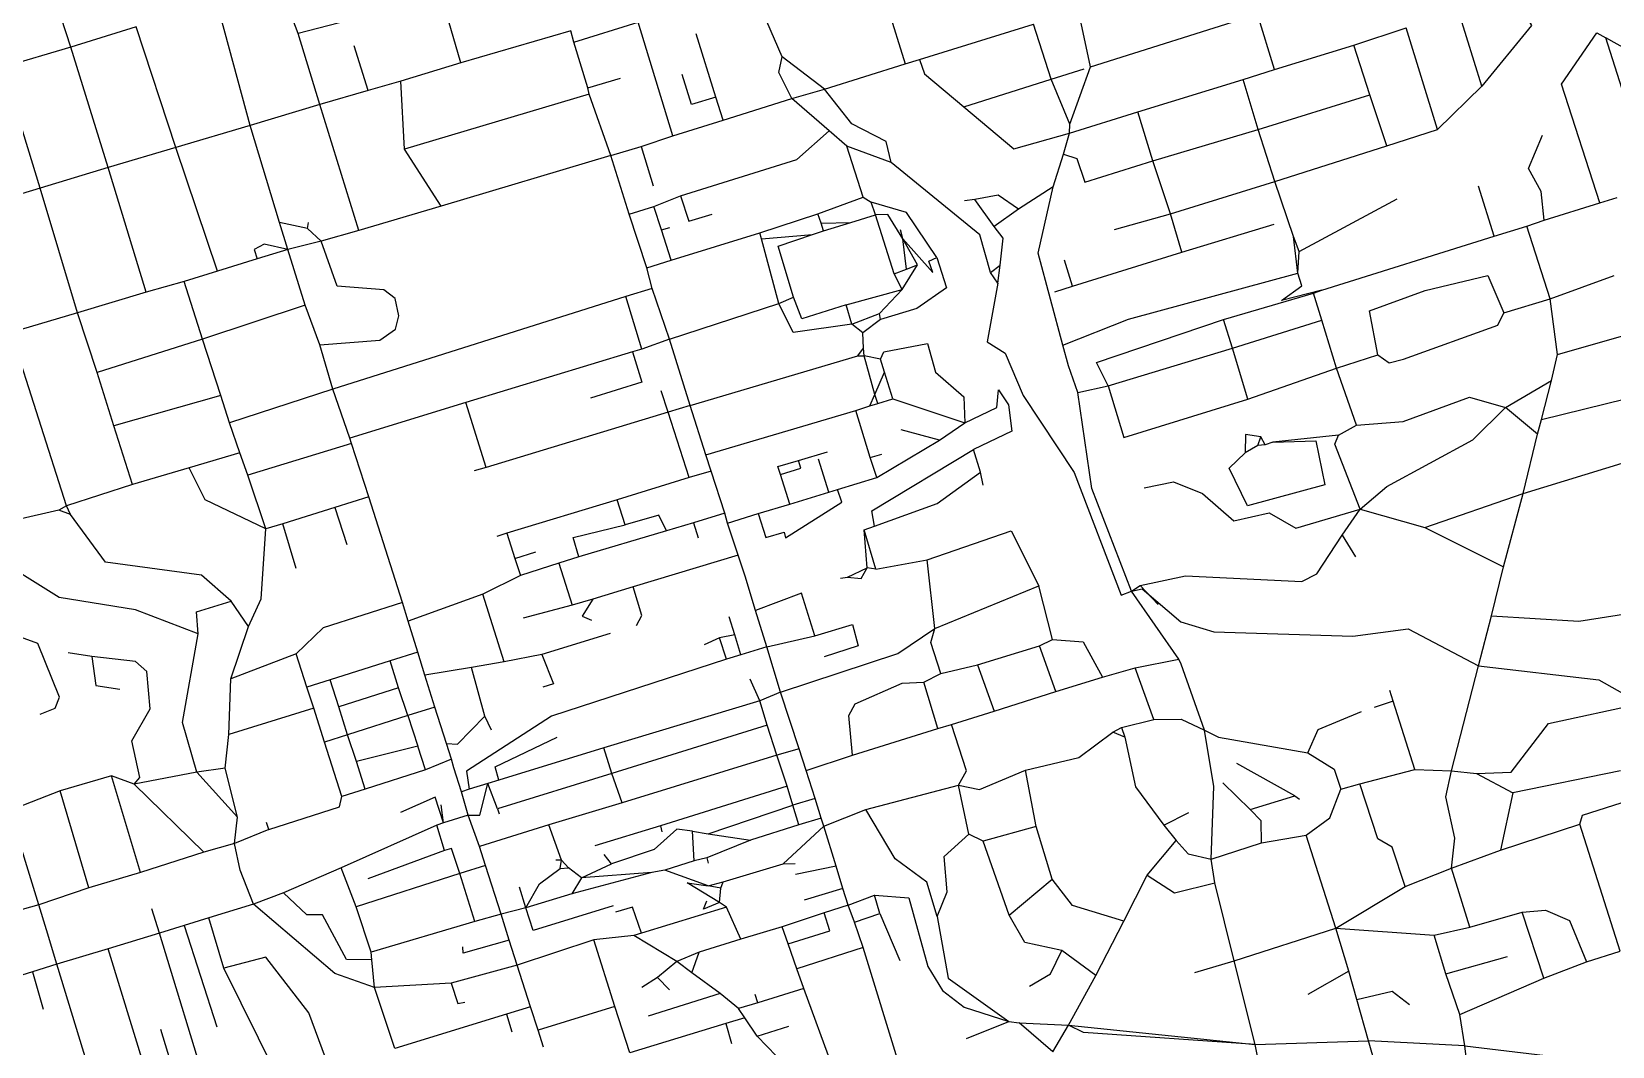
# Model space of a CAD drawing. Header units: metres. Extents: x 609554 to 651406, y 4826501 to 4857446.
# Drawn here: x 628360 to 631272, y 4836843 to 4838713 of the extents above; entities that cross this region are included whole.
import ezdxf

# ---------------------------------------------------------------- set-up
doc = ezdxf.new("R2010")
doc.units = ezdxf.units.M

msp = doc.modelspace()

# ---------------------------------------------------------------- linework, layer by layer
at = {"layer": 'ROADS'}
for points in [[(628432.1, 4838684.5), (628361.3, 4838901.5)], [(628850.7, 4838709.3), (628815.2, 4838803.6)], [(629115.2, 4838778.4), (628850.7, 4838709.3)], [(629150.7, 4838655.5), (629115.2, 4838778.4)], [(629742.6, 4838666.5), (629685.9, 4838797.1)], [(630989.3, 4838748.6), (631091.6, 4838779.8), (631123.6, 4838724), (631031.8, 4838612.5)], [(628762.3, 4838540.2), (628700.5, 4838768.8)], [(629936.5, 4838758.1), (629969.3, 4838653.5)], [(630310.6, 4838647.9), (630288.2, 4838754)], [(631031.8, 4838612.5), (630989.3, 4838748.6)], [(628552.2, 4838721.8), (628432.1, 4838684.5)], [(628625.6, 4838499.2), (628552.2, 4838721.8)], [(629359, 4838693.2), (629477.2, 4838730.3)], [(629541.4, 4838521), (629477.2, 4838730.3)], [(629995.5, 4838661.6), (630205.6, 4838726.5)], [(630238.2, 4838625), (630205.6, 4838726.5)], [(630310.6, 4838647.9), (630618.4, 4838744.9)], [(630649.7, 4838643), (630618.4, 4838744.9)], [(630796, 4838688.1), (630892.3, 4838719.9)], [(630950, 4838532.4), (630892.3, 4838719.9)], [(628891.1, 4838578.4), (628850.7, 4838709.3)], [(629353.3, 4838714.6), (629150.7, 4838655.5)], [(629359, 4838693.2), (629353.3, 4838714.6)], [(629384.7, 4838609.1), (629359, 4838693.2)], [(629620.7, 4838592), (629584.2, 4838708.7)], [(631249.3, 4838397.5), (631178.8, 4838616), (631243.8, 4838710.9), (631260.1, 4838701.3)], [(631386.9, 4838630.6), (631260.1, 4838701.3)], [(631345.2, 4838434.9), (631260.1, 4838701.3)], [(628432.1, 4838684.5), (628307.3, 4838647.5)], [(628500.6, 4838462.4), (628432.1, 4838684.5)], [(628979.7, 4838604.6), (628954.3, 4838686.7)], [(629760.2, 4838589.7), (629736.4, 4838637.3), (629742.6, 4838666.5)], [(629820.8, 4838606.9), (629742.6, 4838666.5)], [(629969.3, 4838653.5), (629995.5, 4838661.6)], [(629995.5, 4838661.6), (630004.7, 4838635.4), (630077.6, 4838574.5)], [(630649.7, 4838643), (630796, 4838688.1)], [(630825.4, 4838596.7), (630796, 4838688.1)], [(628375.7, 4838424.5), (628307.3, 4838647.5)], [(629150.7, 4838655.5), (629040, 4838621.9)], [(629620.7, 4838592), (629575.7, 4838578.8), (629558.4, 4838634)], [(629820.8, 4838606.9), (629969.3, 4838653.5)], [(630238.2, 4838625), (630299.3, 4838644.3)], [(630272.9, 4838542.2), (630310.6, 4838647.9)], [(630592.1, 4838624.4), (630649.7, 4838643)], [(628979.7, 4838604.6), (628891.1, 4838578.4)], [(629040, 4838621.9), (628979.7, 4838604.6)], [(629047, 4838496.1), (629040, 4838621.9)], [(629384.7, 4838609.1), (629444.5, 4838627.3)], [(629387, 4838597.5), (629384.7, 4838609.1)], [(629760.2, 4838589.7), (629820.8, 4838606.9)], [(629943.6, 4838471.5), (629934.6, 4838510.5), (629871.3, 4838543), (629820.8, 4838606.9)], [(630077.6, 4838574.5), (630238.2, 4838625)], [(630272.9, 4838542.2), (630238.2, 4838625)], [(630398, 4838564.9), (630592.1, 4838624.4)], [(630620, 4838532.4), (630592.1, 4838624.4)], [(630950, 4838532.4), (631031.8, 4838612.5)], [(628891.1, 4838578.4), (628762.3, 4838540.2)], [(628962.5, 4838346.5), (628891.1, 4838578.4)], [(629387, 4838597.5), (629047, 4838496.1)], [(629426.8, 4838484.5), (629387, 4838597.5)], [(629634, 4838549.6), (629620.7, 4838592)], [(629634, 4838549.6), (629760.2, 4838589.7)], [(629829.1, 4838529.8), (629760.2, 4838589.7)], [(630077.6, 4838574.5), (630169.5, 4838496.8), (630272, 4838525.6)], [(630620, 4838532.4), (630825.4, 4838596.7)], [(630856.8, 4838502.2), (630825.4, 4838596.7)], [(629541.4, 4838521), (629634, 4838549.6)], [(630272, 4838525.6), (630398, 4838564.9)], [(630425.9, 4838474.9), (630398, 4838564.9)], [(628762.3, 4838540.2), (628625.6, 4838499.2)], [(628816.2, 4838361.4), (628762.3, 4838540.2)], [(629482.8, 4838501.4), (629541.4, 4838521)], [(629555.6, 4838410.3), (629769.9, 4838477.4), (629829.1, 4838529.8)], [(629861.6, 4838501.6), (629829.1, 4838529.8)], [(630261.3, 4838487), (630272, 4838525.6)], [(630272, 4838525.6), (630272.9, 4838542.2)], [(630425.9, 4838474.9), (630620, 4838532.4)], [(630650.2, 4838437), (630620, 4838532.4)], [(630856.8, 4838502.2), (630950, 4838532.4)], [(631146.5, 4838365.4), (631141.3, 4838418.4), (631117.8, 4838460.4), (631143.6, 4838522.1)], [(628625.6, 4838499.2), (628500.6, 4838462.4)], [(628702.4, 4838271.7), (628625.6, 4838499.2)], [(629114.3, 4838391.5), (629047, 4838496.1)], [(629426.8, 4838484.5), (629482.8, 4838501.4)], [(629482.8, 4838501.4), (629504.9, 4838428.5)], [(629943.6, 4838471.5), (629861.6, 4838501.6)], [(629891.8, 4838408.1), (629861.6, 4838501.6)], [(630242.1, 4838427.1), (630261.3, 4838487)], [(630261.3, 4838487), (630285.5, 4838478.9), (630300.6, 4838435.2), (630425.9, 4838474.9)], [(630650.2, 4838437), (630856.8, 4838502.2)], [(628500.6, 4838462.4), (628375.7, 4838424.5)], [(628570.9, 4838232.6), (628500.6, 4838462.4)], [(629426.8, 4838484.5), (629114.3, 4838391.5)], [(629460.6, 4838376.7), (629426.8, 4838484.5)], [(630126.4, 4838269.1), (630107, 4838338.5), (629943.6, 4838471.5)], [(630458.1, 4838377), (630425.9, 4838474.9)], [(630242.1, 4838427.1), (630178.3, 4838385.7)], [(630259.6, 4838135.3), (630214.5, 4838304.9), (630242.1, 4838427.1)], [(630458.1, 4838377), (630650.2, 4838437)], [(630684.8, 4838335.6), (630650.2, 4838437)], [(631054.7, 4838336.3), (631026, 4838428)], [(628375.7, 4838424.5), (628251.5, 4838386.7)], [(628444, 4838195), (628375.7, 4838424.5)], [(629506.5, 4838390.9), (629555.6, 4838410.3)], [(629555.6, 4838410.3), (629570.9, 4838363.4), (629613.6, 4838376.5)], [(629808.6, 4838377.1), (629891.8, 4838408.1)], [(629891.8, 4838408.1), (629906.7, 4838398.5)], [(629914.6, 4838375.6), (629906.7, 4838398.5)], [(630027.5, 4838296.9), (629971.6, 4838379.8), (629906.7, 4838398.5)], [(630097.9, 4838403.4), (630078.4, 4838400.8)], [(630178.3, 4838385.7), (630140.5, 4838411.3), (630097.9, 4838403.4)], [(630133.4, 4838353.6), (630097.9, 4838403.4)], [(630695, 4838307.9), (630875.7, 4838404.6)], [(631249.3, 4838397.5), (631281.4, 4838407.1)], [(629114.3, 4838391.5), (628962.5, 4838346.5)], [(629460.6, 4838376.7), (629506.5, 4838390.9)], [(629493.4, 4838277.6), (629460.6, 4838376.7)], [(629520.3, 4838347.4), (629506.5, 4838390.9)], [(629701.3, 4838342.1), (629808.6, 4838377.1)], [(629814.6, 4838360.1), (629808.6, 4838377.1)], [(629869.1, 4838361.3), (629914.6, 4838375.6)], [(629964.9, 4838331.1), (629937.3, 4838375.9), (629914.6, 4838375.6)], [(629948.8, 4838266.3), (629914.6, 4838375.6)], [(630178.3, 4838385.7), (630133.4, 4838353.6)], [(630355.1, 4838348), (630458.1, 4838377)], [(630479.1, 4838306.4), (630458.1, 4838377)], [(631146.5, 4838365.4), (631249.3, 4838397.5)], [(628832.1, 4838311.2), (628816.2, 4838361.4)], [(628868, 4838350.4), (628816.2, 4838361.4)], [(628868, 4838350.4), (628870.2, 4838360.9)], [(628893.2, 4838326.7), (628868, 4838350.4)], [(628962.5, 4838346.5), (628893.2, 4838326.7)], [(629520.3, 4838347.4), (629535.6, 4838352.1)], [(629538.2, 4838291.5), (629520.3, 4838347.4)], [(629538.2, 4838291.5), (629701.3, 4838342.1)], [(629704.6, 4838330.8), (629701.3, 4838342.1)], [(629798.5, 4838339.1), (629818.9, 4838345.6)], [(629814.6, 4838360.1), (629869.1, 4838361.3)], [(629818.9, 4838345.6), (629814.6, 4838360.1)], [(629818.9, 4838345.6), (629869.1, 4838361.3)], [(629964.9, 4838331.1), (629960.4, 4838347.7)], [(630144.4, 4838282.8), (630149.9, 4838332.4), (630133.4, 4838353.6)], [(630479.1, 4838306.4), (630648.9, 4838358.4)], [(631054.7, 4838336.3), (631114.6, 4838354.4)], [(631114.6, 4838354.4), (631146.5, 4838365.4)], [(631158, 4838220.6), (631114.6, 4838354.4)], [(628832.1, 4838311.2), (628788.1, 4838321.2), (628769.7, 4838311.6), (628775.2, 4838294.4)], [(628832.1, 4838311.2), (628775.2, 4838294.4)], [(628893.2, 4838326.7), (628832.1, 4838311.2)], [(628863.8, 4838209), (628832.1, 4838311.2)], [(628890.5, 4838135.7), (629001.5, 4838144.1), (629030.5, 4838164.8), (629036.3, 4838189.3), (629029.6, 4838221), (629008.6, 4838237.1), (628922.6, 4838243.7), (628893.2, 4838326.7)], [(629704.6, 4838330.8), (629798.5, 4838339.1)], [(629736.7, 4838212), (629704.6, 4838330.8)], [(629763.8, 4838223.3), (629735.3, 4838317.6), (629798.5, 4838339.1)], [(629971.6, 4838275), (629964.9, 4838331.1)], [(629992.1, 4838282.9), (629964.9, 4838331.1)], [(629964.9, 4838331.1), (630020.3, 4838269), (630012.7, 4838289.8), (630027.5, 4838296.9)], [(630692.8, 4838267.7), (630684.8, 4838335.6)], [(630695, 4838307.9), (630684.8, 4838335.6)], [(630736.9, 4838236.6), (631054.7, 4838336.3)], [(628775.2, 4838294.4), (628702.4, 4838271.7)], [(629493.4, 4838277.6), (629538.2, 4838291.5)], [(630027.5, 4838296.9), (630045.3, 4838240.8), (629991.1, 4838202.7), (629923.9, 4838182.7)], [(629963.8, 4838238), (629992.1, 4838282.9)], [(629971.6, 4838275), (629992.1, 4838282.9)], [(630126.4, 4838269.1), (630144.4, 4838282.8)], [(630139.8, 4838249.4), (630144.4, 4838282.8)], [(630277.5, 4838243.7), (630262.7, 4838292)], [(630277.5, 4838243.7), (630479.1, 4838306.4)], [(630692.8, 4838267.7), (630695, 4838307.9)], [(628640.7, 4838252.4), (628570.9, 4838232.6)], [(628702.4, 4838271.7), (628640.7, 4838252.4)], [(628674.3, 4838146.3), (628640.7, 4838252.4)], [(629503.4, 4838239.8), (629493.4, 4838277.6)], [(629948.8, 4838266.3), (629971.6, 4838275)], [(629963.8, 4838238), (629948.8, 4838266.3)], [(630139.8, 4838249.4), (630126.4, 4838269.1)], [(630259.6, 4838135.3), (630381, 4838183.1), (630692.8, 4838267.7)], [(630700.3, 4838244.5), (630692.8, 4838267.7)], [(630840, 4838117.3), (630824.8, 4838198.6), (630927.4, 4838236), (631043.1, 4838263.6), (631072.2, 4838194.6)], [(631158, 4838220.6), (631275.6, 4838263.6)], [(628570.9, 4838232.6), (628444, 4838195)], [(629454.4, 4838224.6), (628914.8, 4838053.8)], [(629503.4, 4838239.8), (629454.4, 4838224.6)], [(629484.2, 4838127.9), (629454.4, 4838224.6)], [(629534.9, 4838146.3), (629503.4, 4838239.8)], [(629736.7, 4838212), (629763.8, 4838223.3)], [(629860.3, 4838209.2), (629779.2, 4838183.9), (629763.8, 4838223.3)], [(629860.3, 4838209.2), (629963.8, 4838238)], [(629922.3, 4838193.7), (629963.8, 4838238)], [(630139.8, 4838249.4), (630120.4, 4838141.5), (630153.4, 4838120.6), (630186.8, 4838042.5)], [(630245, 4838233.6), (630277.5, 4838243.7)], [(630555.7, 4838182.2), (630721.8, 4838230.7)], [(630736.9, 4838236.6), (630662.8, 4838217.7), (630700.3, 4838244.5)], [(630721.8, 4838230.7), (630736.9, 4838236.6)], [(630737.3, 4838181.1), (630721.8, 4838230.7)], [(628444, 4838195), (628321.8, 4838158.3)], [(628480.5, 4838084.6), (628444, 4838195)], [(628863.8, 4838209), (628674.3, 4838146.3)], [(628890.5, 4838135.7), (628863.8, 4838209)], [(629534.9, 4838146.3), (629736.7, 4838212)], [(629871.3, 4838173.7), (629762.8, 4838158.7), (629736.7, 4838212)], [(629871.3, 4838173.7), (629860.3, 4838209.2)], [(630840, 4838117.3), (630861.4, 4838102.3), (630887.6, 4838109.2), (631061.3, 4838171.9), (631072.2, 4838194.6)], [(631072.2, 4838194.6), (631158, 4838220.6)], [(631171.4, 4838118.2), (631158, 4838220.6)], [(629871.3, 4838173.7), (629922.3, 4838193.7)], [(629891.6, 4838158.1), (629871.3, 4838173.7)], [(629923.9, 4838182.7), (629891.6, 4838158.1)], [(629923.9, 4838182.7), (629922.3, 4838193.7)], [(630343.5, 4838060.4), (630322.1, 4838103), (630555.7, 4838182.2)], [(630572.2, 4838129.7), (630555.7, 4838182.2)], [(630572.2, 4838129.7), (630737.3, 4838181.1)], [(630764.3, 4838092.8), (630737.3, 4838181.1)], [(628424.3, 4837839.2), (628321.8, 4838158.3)], [(628674.3, 4838146.3), (628480.5, 4838084.6)], [(628708.4, 4838042.7), (628674.3, 4838146.3)], [(628914.8, 4838053.8), (628890.5, 4838135.7)], [(629534.9, 4838146.3), (629484.2, 4838127.9)], [(629572.9, 4838023.7), (629534.9, 4838146.3)], [(629892.6, 4838129.6), (629891.6, 4838158.1)], [(629923.8, 4838109.4), (629930.1, 4838122.8), (630010.4, 4838138.4), (630025, 4838085.2), (630077.6, 4838039.9), (630079.1, 4837992)], [(631171.4, 4838118.2), (631319.2, 4838160.2)], [(629466.9, 4838122.6), (629160, 4838029.3)], [(629466.9, 4838122.6), (629483.9, 4838067), (629389.5, 4838037.2)], [(629484.2, 4838127.9), (629466.9, 4838122.6)], [(629572.9, 4838023.7), (629882, 4838115.3)], [(629882, 4838115.3), (629892.6, 4838129.6)], [(629882, 4838115.3), (629893.9, 4838115.3)], [(629893.9, 4838115.3), (629892.6, 4838129.6)], [(629923.8, 4838109.4), (629893.9, 4838115.3)], [(629913.6, 4838044.1), (629893.9, 4838115.3)], [(629931, 4838085.2), (629923.8, 4838109.4)], [(630270.5, 4838097.1), (630259.6, 4838135.3)], [(630343.5, 4838060.4), (630572.2, 4838129.7)], [(630600.7, 4838035.6), (630572.2, 4838129.7)], [(630764.3, 4838092.8), (630840, 4838117.3)], [(631160, 4838070.2), (631171.4, 4838118.2)], [(628511.4, 4837986.8), (628480.5, 4838084.6)], [(629913.6, 4838044.1), (629931, 4838085.2)], [(629946.7, 4838036.1), (629931, 4838085.2)], [(630287.7, 4838047.9), (630270.5, 4838097.1)], [(630600.7, 4838035.6), (630764.3, 4838092.8)], [(630800.9, 4837987.7), (630764.3, 4838092.8)], [(631141.5, 4837998), (631376.1, 4838055.7), (631465.1, 4838092.7)], [(628914.8, 4838053.8), (628724.5, 4837992)], [(628946.1, 4837963.8), (628914.8, 4838053.8)], [(629532.5, 4838011.4), (629519.9, 4838051)], [(630079.1, 4837992), (630138.1, 4838020.6), (630141, 4838052.6), (630159.6, 4838025)], [(630287.7, 4838047.9), (630343.5, 4838060.4)], [(630343.5, 4838060.4), (630372.4, 4837964.9), (630600.7, 4838035.6)], [(631075.6, 4838020.6), (631160, 4838070.2)], [(631141.5, 4837998), (631160, 4838070.2)], [(628708.4, 4838042.7), (628511.4, 4837986.8)], [(628724.5, 4837992), (628708.4, 4838042.7)], [(629160, 4838029.3), (628946.1, 4837963.8)], [(629197.3, 4837910), (629160, 4838029.3)], [(629572.9, 4838023.7), (629532.5, 4838011.4)], [(629602.3, 4837932.8), (629572.9, 4838023.7)], [(629878.6, 4838015), (629904, 4838023.1)], [(629904, 4838023.1), (629913.6, 4838044.1)], [(629904, 4838023.1), (629919, 4838027.5)], [(629919, 4838027.5), (629913.6, 4838044.1)], [(629919, 4838027.5), (629946.7, 4838036.1)], [(629946.7, 4838036.1), (630079.1, 4837992)], [(630159.6, 4838025), (630166.1, 4837976.5), (630095.5, 4837942.9)], [(630186.8, 4838042.5), (630280.4, 4837900.6), (630367.2, 4837674.5), (630386.4, 4837682)], [(630386.4, 4837682), (630313, 4837870.9), (630287.7, 4838047.9)], [(630800.9, 4837987.7), (630886.7, 4837994.5), (631009.3, 4838039.2), (631075.6, 4838020.6)], [(630807.8, 4837832.8), (630857, 4837874.9), (631015.5, 4837960.9), (631075.6, 4838020.6)], [(631134.5, 4837970.9), (631075.6, 4838020.6)], [(628743.6, 4837936.6), (628724.5, 4837992)], [(629532.5, 4838011.4), (629197.3, 4837910)], [(629571.1, 4837891.4), (629532.5, 4838011.4)], [(629602.3, 4837932.8), (629878.6, 4838015)], [(629904.8, 4837928.2), (629878.6, 4838015)], [(630032.3, 4837960.1), (630079.1, 4837992)], [(631134.5, 4837970.9), (631141.5, 4837998)], [(628545.9, 4837878.4), (628511.4, 4837986.8)], [(628949.1, 4837954.1), (628946.1, 4837963.8)], [(630032.3, 4837960.1), (629961.8, 4837978.9)], [(630624.9, 4837966), (630596.4, 4837970.4), (630596, 4837936.5)], [(630619, 4837950.1), (630624.9, 4837966)], [(630632.8, 4837951.4), (630624.9, 4837966)], [(630768, 4837969.6), (630646.6, 4837956.4)], [(630807.8, 4837832.8), (630760.8, 4837952.9), (630768, 4837969.6)], [(630768, 4837969.6), (630800.9, 4837987.7)], [(631107.9, 4837861.7), (631134.5, 4837970.9)], [(628743.6, 4837936.6), (628650.3, 4837909.1)], [(628758.2, 4837895.5), (628743.6, 4837936.6)], [(628949.1, 4837954.1), (628758.2, 4837895.5)], [(628981.3, 4837855.4), (628949.1, 4837954.1)], [(629612.1, 4837903.2), (629602.3, 4837932.8)], [(629772.9, 4837922.7), (629826, 4837938.4)], [(629904.8, 4837928.2), (629926.1, 4837934.5)], [(629912.7, 4837801.4), (629908.1, 4837830.2), (630095.5, 4837942.9)], [(629917.1, 4837891.6), (630032.3, 4837960.1)], [(630108.1, 4837901.1), (630095.5, 4837942.9)], [(630646.6, 4837956.4), (630725.9, 4837958.6), (630742.4, 4837878), (630600.2, 4837838.9), (630566.4, 4837908.8), (630596, 4837936.5)], [(630619, 4837950.1), (630596, 4837936.5)], [(630632.8, 4837951.4), (630619, 4837950.1)], [(630646.6, 4837956.4), (630632.8, 4837951.4)], [(631107.9, 4837861.7), (631412.9, 4837955.1)], [(628650.3, 4837909.1), (628545.9, 4837878.4)], [(628791.5, 4837797), (628679.4, 4837850.2), (628650.3, 4837909.1)], [(629197.3, 4837910), (629175.4, 4837903.5)], [(629612.1, 4837903.2), (629571.1, 4837891.4)], [(629637, 4837825.6), (629612.1, 4837903.2)], [(629739.6, 4837896.9), (629734.9, 4837911.4), (629772.9, 4837922.7)], [(629739.6, 4837896.9), (629777.3, 4837908.7), (629772.9, 4837922.7)], [(629828.8, 4837864.4), (629809.8, 4837925.3)], [(629917.1, 4837891.6), (629904.8, 4837928.2)], [(628545.9, 4837878.4), (628424.3, 4837839.2)], [(628791.5, 4837797), (628758.2, 4837895.5)], [(629571.1, 4837891.4), (629438.9, 4837850.4)], [(629757.1, 4837841.9), (629739.6, 4837896.9)], [(629844.7, 4837869), (629917.1, 4837891.6)], [(629912.7, 4837801.4), (630028.1, 4837843.3), (630108.1, 4837901.1)], [(630113.1, 4837877.1), (630108.1, 4837901.1)], [(630409.4, 4837872), (630463.5, 4837883.1), (630517, 4837861.9), (630574.6, 4837811.3), (630640.1, 4837826.2), (630689.1, 4837798.2), (630807.8, 4837832.8)], [(628981.3, 4837855.4), (628918.3, 4837836.2)], [(629042.9, 4837661.2), (628981.3, 4837855.4)], [(629438.9, 4837850.4), (629235.6, 4837788.7)], [(629453.6, 4837803.8), (629438.9, 4837850.4)], [(629698.6, 4837825), (629712.6, 4837780.9), (629746.1, 4837790.8), (629748.7, 4837780), (629852.5, 4837845.8), (629844.7, 4837869)], [(629757.1, 4837841.9), (629828.8, 4837864.4)], [(629828.8, 4837864.4), (629844.7, 4837869)], [(630926.6, 4837798.9), (631107.9, 4837861.7)], [(631071.7, 4837726.6), (631107.9, 4837861.7)], [(628409.8, 4837831.1), (628332.4, 4837813.1)], [(628424.3, 4837839.2), (628409.8, 4837831.1)], [(628431.5, 4837823.2), (628409.8, 4837831.1)], [(628431.5, 4837823.2), (628424.3, 4837839.2)], [(628727.3, 4837663.5), (628672.5, 4837711.2), (628496.1, 4837735.1), (628431.5, 4837823.2)], [(628918.3, 4837836.2), (628822.7, 4837806.1)], [(628918.3, 4837836.2), (628940.5, 4837767.9)], [(629529.3, 4837793.3), (629515.2, 4837822), (629453.6, 4837803.8)], [(629637, 4837825.6), (629579.6, 4837808)], [(629642.1, 4837807.3), (629637, 4837825.6)], [(629642.1, 4837807.3), (629698.6, 4837825)], [(629698.6, 4837825), (629757.1, 4837841.9)], [(630774.3, 4837785.1), (630807.8, 4837832.8)], [(630807.8, 4837832.8), (630926.6, 4837798.9)], [(628666.8, 4837603.2), (628551.2, 4837647.4), (628410.2, 4837670), (628280.4, 4837751), (628234, 4837808.8)], [(628759.3, 4837616.5), (628782.6, 4837667.6), (628791.5, 4837797)], [(628822.7, 4837806.1), (628791.5, 4837797)], [(628847.3, 4837723.5), (628822.7, 4837806.1)], [(629235.6, 4837788.7), (629216.8, 4837782.6)], [(629235.6, 4837788.7), (629250.4, 4837742.3)], [(629368, 4837745), (629357.6, 4837780.8), (629453.6, 4837803.8)], [(629529.3, 4837793.3), (629368, 4837745)], [(629579.6, 4837808), (629529.3, 4837793.3)], [(629579.6, 4837808), (629588.1, 4837780.2)], [(629661.8, 4837748.5), (629642.1, 4837807.3)], [(629894, 4837794.6), (629912.7, 4837801.4)], [(629915.3, 4837722.5), (629894, 4837794.6)], [(629899.1, 4837725.1), (629894, 4837794.6)], [(630010, 4837739.7), (630164.8, 4837793.1), (630215.3, 4837692)], [(630926.6, 4837798.9), (631071.7, 4837726.6)], [(630402.5, 4837692.4), (630485.7, 4837710.1), (630700.2, 4837699.8), (630728, 4837713.8), (630774.3, 4837785.1)], [(630774.3, 4837785.1), (630799, 4837745.1)], [(629250.4, 4837742.3), (629288.8, 4837754.1)], [(629250.4, 4837742.3), (629260.4, 4837710.9)], [(629331, 4837733.3), (629260.4, 4837710.9)], [(629368, 4837745), (629331, 4837733.3)], [(629331, 4837733.3), (629355.5, 4837656)], [(629661.8, 4837748.5), (629468, 4837689.7)], [(629674.2, 4837709.7), (629661.8, 4837748.5)], [(629915.3, 4837722.5), (630010, 4837739.7)], [(630023.7, 4837612.8), (630010, 4837739.7)], [(629260.4, 4837710.9), (629191.4, 4837676.2)], [(629693.7, 4837646.5), (629674.2, 4837709.7)], [(629850, 4837706), (629863.3, 4837707.5)], [(629863.3, 4837707.5), (629888.3, 4837705.2), (629899.1, 4837725.1)], [(629863.3, 4837707.5), (629899.1, 4837725.1)], [(629915.3, 4837722.5), (629899.1, 4837725.1)], [(631049.9, 4837636.2), (631071.7, 4837726.6)], [(629191.4, 4837676.2), (629053.7, 4837626.7)], [(629230.5, 4837551.8), (629191.4, 4837676.2)], [(629468, 4837689.7), (629393.8, 4837667.4)], [(629474.4, 4837618.9), (629484, 4837636.8), (629468, 4837689.7)], [(629803, 4837599.6), (629778.5, 4837678.4), (629693.7, 4837646.5)], [(630023.7, 4837612.8), (630215.3, 4837692)], [(630240.7, 4837593), (630215.3, 4837692)], [(630386.4, 4837682), (630402.5, 4837692.4)], [(630386.4, 4837682), (630406.1, 4837686.3), (630477.3, 4837625.6), (630538, 4837607), (630794.4, 4837599.2), (630896.4, 4837612.2), (631025.9, 4837544.5)], [(630473.8, 4837556.7), (630386.4, 4837682)], [(630402.5, 4837692.4), (630435.6, 4837657.3)], [(628666.8, 4837603.2), (628663.3, 4837643.7), (628727.3, 4837663.5)], [(628759.3, 4837616.5), (628727.3, 4837663.5)], [(629042.9, 4837661.2), (628896.8, 4837614.6), (628847.4, 4837566.4)], [(629053.7, 4837626.7), (629042.9, 4837661.2)], [(629355.5, 4837656), (629265.5, 4837631.9)], [(629393.8, 4837667.4), (629355.5, 4837656)], [(629393.8, 4837667.4), (629374.2, 4837635.7), (629391.1, 4837628.7)], [(629714.4, 4837579.2), (629693.7, 4837646.5)], [(631049.9, 4837636.2), (631210.3, 4837626.5), (631300.9, 4837640.8), (631336.2, 4837629.2)], [(628375.3, 4837455.1), (628403.2, 4837466.3), (628411.1, 4837486.6), (628370.9, 4837585.7), (628249.4, 4837629.9), (628205.9, 4837624.5)], [(628726.6, 4837520.2), (628759.3, 4837616.5)], [(629071.4, 4837569.3), (629053.7, 4837626.7)], [(629655.3, 4837601.2), (629645.1, 4837634.7)], [(629739.9, 4837496), (629955.5, 4837567.3), (630023.7, 4837612.8)], [(629803, 4837599.6), (629872, 4837620.4), (629882.9, 4837581), (629820, 4837560.8)], [(630035, 4837530.1), (630016.7, 4837587.2), (630023.7, 4837612.8)], [(631025.9, 4837544.5), (631049.9, 4837636.2)], [(628663.9, 4837348.5), (628637.6, 4837439.8), (628666.8, 4837603.2)], [(629425.8, 4837604.1), (629299.8, 4837565.4)], [(629627.2, 4837595.7), (629598.9, 4837583.1)], [(629655.3, 4837601.2), (629627.2, 4837595.7)], [(629640, 4837556.6), (629627.2, 4837595.7)], [(629666.8, 4837564.7), (629655.3, 4837601.2)], [(629714.4, 4837579.2), (629803, 4837599.6)], [(630217, 4837581.1), (630240.7, 4837593)], [(630240.7, 4837593), (630297.4, 4837588.4), (630332.8, 4837523.7)], [(628470.4, 4837561.5), (628427.3, 4837568.2)], [(628470.4, 4837561.5), (628478, 4837507.8), (628522.4, 4837501.3)], [(628548.4, 4837326.1), (628559, 4837338.4), (628544.4, 4837406.2), (628577.9, 4837465.3), (628572.3, 4837533.9), (628550.9, 4837552.4), (628470.4, 4837561.5)], [(628847.4, 4837566.4), (628726.6, 4837520.2)], [(628867, 4837505.2), (628847.4, 4837566.4)], [(629020.6, 4837553.3), (628909.8, 4837518.7)], [(629071.4, 4837569.3), (629020.6, 4837553.3)], [(629035.6, 4837503.8), (629020.6, 4837553.3)], [(629084.5, 4837527.4), (629071.4, 4837569.3)], [(629640, 4837556.6), (629317.4, 4837451.4), (629161.1, 4837350.2), (629166.2, 4837317.2)], [(629299.8, 4837565.4), (629230.5, 4837551.8)], [(629299.8, 4837565.4), (629321.2, 4837511), (629301.7, 4837505.1)], [(629666.8, 4837564.7), (629640, 4837556.6)], [(629714.4, 4837579.2), (629666.8, 4837564.7)], [(629739.9, 4837496), (629714.4, 4837579.2)], [(630102.8, 4837546.3), (630217, 4837581.1)], [(630246.9, 4837496.7), (630217, 4837581.1)], [(630392.9, 4837540.8), (630473.8, 4837556.7)], [(630477.9, 4837547.5), (630473.8, 4837556.7)], [(629170.3, 4837541.5), (629084.5, 4837527.4)], [(629102.8, 4837468.4), (629084.5, 4837527.4)], [(629230.5, 4837551.8), (629170.3, 4837541.5)], [(629195.1, 4837451.3), (629170.3, 4837541.5)], [(630004, 4837514), (630035, 4837530.1)], [(630035, 4837530.1), (630102.8, 4837546.3)], [(630102.8, 4837546.3), (630133.3, 4837460.7)], [(630332.8, 4837523.7), (630392.9, 4837540.8)], [(630427.3, 4837445.7), (630392.9, 4837540.8)], [(630521.1, 4837425.5), (630477.9, 4837547.5)], [(630975.9, 4837350.9), (631025.9, 4837544.5)], [(631025.9, 4837544.5), (631247.2, 4837518.4), (631324.7, 4837474.6)], [(628722.9, 4837417.9), (628726.6, 4837520.2)], [(628909.8, 4837518.7), (628867, 4837505.2)], [(628879.6, 4837466.1), (628867, 4837505.2)], [(628925.5, 4837468.8), (628909.8, 4837518.7)], [(629035.6, 4837503.8), (628925.5, 4837468.8)], [(629053.2, 4837453), (629035.6, 4837503.8)], [(629701.3, 4837479.8), (629684, 4837519.6)], [(629739.9, 4837496), (629701.3, 4837479.8)], [(629773.7, 4837391.2), (629739.9, 4837496)], [(629872, 4837379.9), (629865.4, 4837452.5), (629877.2, 4837474.2), (629963.6, 4837512.5), (630004, 4837514)], [(630029.6, 4837428.9), (630004, 4837514)], [(630133.3, 4837460.7), (630246.9, 4837496.7)], [(630246.9, 4837496.7), (630332.8, 4837523.7)], [(630868.4, 4837479), (630862.5, 4837498.8)], [(628879.6, 4837466.1), (628722.9, 4837417.9)], [(628899.5, 4837403.8), (628879.6, 4837466.1)], [(628941.9, 4837417), (628925.5, 4837468.8)], [(629102.8, 4837468.4), (629053.2, 4837453)], [(629124.3, 4837401.1), (629102.8, 4837468.4)], [(629701.3, 4837479.8), (629414.1, 4837393.3)], [(629715.2, 4837435.1), (629701.3, 4837479.8)], [(630868.4, 4837479), (630833.6, 4837467.8)], [(630908.3, 4837353.2), (630868.4, 4837479)], [(631022, 4837345.9), (631085.6, 4837348.6), (631154.8, 4837438), (631324.7, 4837474.6)], [(629053.2, 4837453), (628941.9, 4837417)], [(629053.2, 4837453), (629071.2, 4837396.5)], [(629124.3, 4837401.1), (629144.4, 4837400), (629195.1, 4837451.3)], [(629206.8, 4837425.7), (629195.1, 4837451.3)], [(630054.8, 4837436.2), (630133.3, 4837460.7)], [(630368.1, 4837430.5), (630427.3, 4837445.7)], [(630427.3, 4837445.7), (630478, 4837446.1), (630521.1, 4837425.5)], [(630711.2, 4837384.1), (630730.3, 4837426.9), (630810.1, 4837460.1)], [(628716.1, 4837355.6), (628722.9, 4837417.9)], [(628941.9, 4837417), (628899.5, 4837403.8)], [(628958.2, 4837368.1), (628941.9, 4837417)], [(629220.9, 4837333.9), (629213.9, 4837358.4), (629327.8, 4837412.8)], [(629715.2, 4837435.1), (629428.9, 4837345.7)], [(629733, 4837379.6), (629715.2, 4837435.1)], [(629872, 4837379.9), (630029.6, 4837428.9)], [(630029.6, 4837428.9), (630054.8, 4837436.2)], [(630067.3, 4837324.4), (630082.2, 4837350.6), (630054.8, 4837436.2)], [(630191.3, 4837351.8), (630289.3, 4837375.2), (630351.8, 4837421.9)], [(630351.8, 4837421.9), (630368.1, 4837430.5)], [(630374.1, 4837412.8), (630351.8, 4837421.9)], [(630368.1, 4837430.5), (630374.1, 4837412.8)], [(630374.1, 4837412.8), (630393.5, 4837321.5), (630446.1, 4837250.4)], [(630521.1, 4837425.5), (630546.4, 4837412.6)], [(630532.9, 4837187.8), (630538, 4837321.9), (630521.1, 4837425.5)], [(630546.4, 4837412.6), (630711.2, 4837384.1)], [(628931.5, 4837303.5), (628899.5, 4837403.8)], [(629071.2, 4837396.5), (628958.2, 4837368.1)], [(629085.6, 4837352.8), (629071.2, 4837396.5)], [(629133.1, 4837372.3), (629124.3, 4837401.1)], [(629414.1, 4837393.3), (629220.9, 4837333.9)], [(629428.9, 4837345.7), (629414.1, 4837393.3)], [(629733, 4837379.6), (629447.8, 4837291.6)], [(629773.7, 4837391.2), (629733, 4837379.6)], [(629751.7, 4837322.5), (629733, 4837379.6)], [(629786.8, 4837351.4), (629773.7, 4837391.2)], [(629786.8, 4837351.4), (629872, 4837379.9)], [(630711.2, 4837384.1), (630759.6, 4837353.6), (630771.8, 4837316.8)], [(628716.1, 4837355.6), (628663.9, 4837348.5)], [(628739, 4837265.3), (628716.1, 4837355.6)], [(628974.3, 4837317.3), (628958.2, 4837368.1)], [(629085.6, 4837352.8), (628974.3, 4837317.3)], [(629133.1, 4837372.3), (629085.6, 4837352.8)], [(629137.9, 4837356.5), (629133.1, 4837372.3)], [(629151.7, 4837312.4), (629137.9, 4837356.5)], [(629803.2, 4837299.8), (629786.8, 4837351.4)], [(630067.3, 4837324.4), (630106.5, 4837316.4), (630191.3, 4837351.8)], [(630210.7, 4837248.1), (630191.3, 4837351.8)], [(630687.1, 4837304.9), (630580.2, 4837364.3)], [(630807.1, 4837326.6), (630908.3, 4837353.2)], [(630908.3, 4837353.2), (630975.9, 4837350.9)], [(630975.8, 4837171.5), (630981.8, 4837226.5), (630965.3, 4837302.9), (630975.9, 4837350.9)], [(630975.9, 4837350.9), (631022, 4837345.9)], [(631287.1, 4837351), (631089.1, 4837310.4)], [(628506.9, 4837341.3), (628412.2, 4837314)], [(628548.4, 4837326.1), (628506.9, 4837341.3)], [(628560.5, 4837163.5), (628506.9, 4837341.3)], [(628663.9, 4837348.5), (628548.4, 4837326.1)], [(628676.9, 4837201), (628548.4, 4837326.1)], [(628739, 4837265.3), (628663.9, 4837348.5)], [(629164.1, 4837268.9), (629185.5, 4837268.9), (629200.4, 4837327.7)], [(629200.4, 4837327.7), (629166.2, 4837317.2)], [(629220.9, 4837333.9), (629200.4, 4837327.7)], [(629218.1, 4837280.9), (629200.4, 4837327.7)], [(629428.9, 4837345.7), (629218.1, 4837280.9)], [(629447.8, 4837291.6), (629428.9, 4837345.7)], [(629751.7, 4837322.5), (629518.5, 4837249.7)], [(629762.5, 4837287.7), (629751.7, 4837322.5)], [(629896.9, 4837279.3), (630067.3, 4837324.4)], [(630086.9, 4837234.4), (630067.3, 4837324.4)], [(630604.9, 4837279.7), (630554.8, 4837328.8)], [(630771.8, 4837316.8), (630807.1, 4837326.6)], [(630890.7, 4837137.8), (630866.8, 4837210.2), (630840.1, 4837225.8), (630807.1, 4837326.6)], [(631022, 4837345.9), (631089.1, 4837310.4)], [(628412.2, 4837314), (628319.8, 4837277.5)], [(628464.9, 4837135.4), (628412.2, 4837314)], [(628796.7, 4837242.5), (628926.8, 4837284.2), (628931.5, 4837303.5)], [(628974.3, 4837317.3), (628931.5, 4837303.5)], [(629118.8, 4837254.8), (629103.1, 4837302.2), (629039.7, 4837273.9)], [(629166.2, 4837317.2), (629151.7, 4837312.4)], [(629164.1, 4837268.9), (629151.7, 4837312.4)], [(629447.8, 4837291.6), (629312.9, 4837251.3)], [(629803.2, 4837299.8), (629762.5, 4837287.7)], [(629814.7, 4837263.7), (629803.2, 4837299.8)], [(630604.9, 4837279.7), (630687.1, 4837304.9)], [(630687.1, 4837304.9), (630696.1, 4837298.7)], [(630708.1, 4837232.5), (630751.7, 4837264.2), (630771.8, 4837316.8)], [(631089.1, 4837310.4), (631066.1, 4837204.9)], [(631212.3, 4837252.3), (631217.1, 4837269.3), (631304.1, 4837297)], [(628372.9, 4837104), (628319.8, 4837277.5)], [(628733.6, 4837216.9), (628739, 4837265.3)], [(629118.8, 4837254.8), (629114.2, 4837288)], [(629164.1, 4837268.9), (629118.8, 4837254.8)], [(629185.1, 4837211.4), (629164.1, 4837268.9)], [(629218.1, 4837280.9), (629221.3, 4837271.3)], [(629606.4, 4837234.6), (629762.5, 4837287.7)], [(629773.6, 4837251.3), (629762.5, 4837287.7)], [(629814.7, 4837263.7), (629773.6, 4837251.3)], [(629819.2, 4837248.6), (629814.7, 4837263.7)], [(629819.2, 4837248.6), (629896.9, 4837279.3)], [(630028, 4837082.7), (630009.3, 4837145.7), (629950.9, 4837188.7), (629896.9, 4837279.3)], [(630446.1, 4837250.4), (630492, 4837273.9)], [(630625.7, 4837218), (630625.5, 4837258.6), (630604.9, 4837279.7)], [(628796.7, 4837242.5), (628733.6, 4837216.9)], [(628796.7, 4837242.5), (628792.4, 4837255.6)], [(629106.2, 4837250.9), (628930.4, 4837172.3)], [(629118.8, 4837254.8), (629106.2, 4837250.9)], [(629120.4, 4837203.9), (629106.2, 4837250.9)], [(629312.9, 4837251.3), (629185.1, 4837211.4)], [(629336.3, 4837186.1), (629312.9, 4837251.3)], [(629518.5, 4837249.7), (629397.4, 4837212.5)], [(629577.4, 4837239.6), (629548.6, 4837243.4), (629507.1, 4837206), (629428.1, 4837179.2)], [(629518.5, 4837249.7), (629520.9, 4837238.5)], [(629577.4, 4837239.6), (629606.4, 4837234.6)], [(629580.8, 4837184.7), (629577.4, 4837239.6)], [(629606.4, 4837234.6), (629684.4, 4837223)], [(629773.6, 4837251.3), (629684.4, 4837223)], [(629819.2, 4837248.6), (629744.7, 4837179.4)], [(629842.4, 4837175.3), (629819.2, 4837248.6)], [(630028, 4837082.7), (630046.8, 4837128.1), (630041.4, 4837192.8), (630086.9, 4837234.4)], [(630113.2, 4837221.3), (630086.9, 4837234.4)], [(630210.7, 4837248.1), (630113.2, 4837221.3)], [(630240.4, 4837151), (630210.7, 4837248.1)], [(630446.1, 4837250.4), (630468.9, 4837222.5)], [(631066.1, 4837204.9), (631212.3, 4837252.3)], [(631286.9, 4837018.8), (631212.3, 4837252.3)], [(628733.6, 4837216.9), (628676.9, 4837201)], [(628744, 4837167.5), (628733.6, 4837216.9)], [(629120.4, 4837203.9), (628979.3, 4837151.9)], [(629148.9, 4837161.7), (629133.3, 4837207.7), (629120.4, 4837203.9)], [(629196.3, 4837176.2), (629185.1, 4837211.4)], [(629684.4, 4837223), (629603.9, 4837190.4)], [(630161, 4837084.6), (630113.2, 4837221.3)], [(630415.3, 4837158.5), (630468.9, 4837222.5)], [(630468.9, 4837222.5), (630490.8, 4837197.7), (630532.9, 4837187.8)], [(630532.9, 4837187.8), (630625.7, 4837218)], [(630625.7, 4837218), (630708.1, 4837232.5)], [(630763, 4837060.8), (630708.1, 4837232.5)], [(630975.8, 4837171.5), (631066.1, 4837204.9)], [(628676.9, 4837201), (628560.5, 4837163.5)], [(629196.3, 4837176.2), (629148.9, 4837161.7)], [(629224.7, 4837087), (629196.3, 4837176.2)], [(629336.3, 4837186.1), (629325.4, 4837186.1)], [(629333.9, 4837171), (629336.3, 4837186.1)], [(629348.7, 4837172.1), (629336.3, 4837186.1)], [(629373.2, 4837153.7), (629428.1, 4837179.2)], [(629428.1, 4837179.2), (629414.9, 4837196.8)], [(629580.8, 4837184.7), (629526.3, 4837167.5)], [(629603.9, 4837190.4), (629580.8, 4837184.7)], [(629603.9, 4837190.4), (629606.5, 4837180.4)], [(629633.8, 4837146), (629744.7, 4837179.4)], [(629744.7, 4837179.4), (629766.6, 4837180.1)], [(629842.4, 4837175.3), (629767.2, 4837159.7)], [(629854.7, 4837134.3), (629842.4, 4837175.3)], [(630539.8, 4837144.7), (630532.9, 4837187.8)], [(628560.5, 4837163.5), (628464.9, 4837135.4)], [(628768.6, 4837105), (628744, 4837167.5)], [(628930.4, 4837172.3), (628824, 4837126)], [(628957.6, 4837100.3), (628930.4, 4837172.3)], [(629148.9, 4837161.7), (628957.6, 4837100.3)], [(629176.6, 4837072.9), (629148.9, 4837161.7)], [(629270.1, 4837098.3), (629295.5, 4837142.9), (629333.9, 4837171)], [(629333.9, 4837171), (629348.7, 4837172.1)], [(629373.2, 4837153.7), (629348.7, 4837172.1)], [(629502.4, 4837163.7), (629355.2, 4837124.4)], [(629373.2, 4837153.7), (629355.2, 4837124.4)], [(629502.4, 4837163.7), (629373.2, 4837153.7)], [(629526.3, 4837167.5), (629502.4, 4837163.7)], [(629606.4, 4837138.8), (629526.3, 4837167.5)], [(629606.4, 4837138.8), (629633.8, 4837146)], [(629629.9, 4837134.7), (629633.8, 4837146)], [(630161, 4837084.6), (630240.4, 4837151)], [(630372.1, 4837073.9), (630277.4, 4837102.7), (630240.4, 4837151)], [(630372.1, 4837073.9), (630415.3, 4837158.5)], [(630415.3, 4837158.5), (630465.3, 4837126.1), (630539.8, 4837144.7)], [(630890.7, 4837137.8), (630975.8, 4837171.5)], [(631009.8, 4837062.9), (630975.8, 4837171.5)], [(628464.9, 4837135.4), (628372.9, 4837104)], [(628824, 4837126), (628768.6, 4837105)], [(628986.6, 4837002.4), (628939.7, 4837003), (628895.5, 4837085.4), (628866.7, 4837085.6), (628824, 4837126)], [(629270.1, 4837098.3), (629258.9, 4837136.6)], [(629355.2, 4837124.4), (629270.1, 4837098.3)], [(629627.2, 4837108.1), (629567.6, 4837144.7), (629606.4, 4837138.8)], [(629629.9, 4837134.7), (629606.4, 4837138.8)], [(629627.2, 4837108.1), (629629.9, 4837134.7)], [(629854.7, 4837134.3), (629783.3, 4837112.5)], [(629864, 4837103.2), (629854.7, 4837134.3)], [(629864, 4837103.2), (629912.6, 4837121.6)], [(629922.6, 4837087.8), (629912.6, 4837121.6)], [(629912.6, 4837121.6), (629976, 4837116.7), (630010.9, 4836990.4), (630038.3, 4836946.3), (630078.3, 4836915.3), (630160.1, 4836888.7)], [(630575.4, 4837000.6), (630539.8, 4837144.7)], [(630763, 4837060.8), (630890.7, 4837137.8)], [(628372.9, 4837104), (628322.9, 4837089.9)], [(628387.2, 4837057.7), (628372.9, 4837104)], [(628595.2, 4837051.5), (628581.1, 4837096.5)], [(628768.6, 4837105), (628686.4, 4837080.1)], [(628991.5, 4836951.4), (628918.3, 4836977.5), (628768.6, 4837105)], [(628985.6, 4837016.7), (628957.6, 4837100.3)], [(629270.1, 4837098.3), (629224.7, 4837087)], [(629431.4, 4837102.1), (629283.7, 4837056.4), (629270.1, 4837098.3)], [(629483.5, 4837051.6), (629467.1, 4837099.8), (629435.5, 4837090.4)], [(629639.9, 4837099.8), (629483.5, 4837051.6)], [(629627.2, 4837108.1), (629597.5, 4837096.2), (629603.8, 4837111.2)], [(629639.9, 4837099.8), (629627.2, 4837108.1)], [(629666.3, 4837040.4), (629639.9, 4837099.8)], [(629820, 4837088.9), (629742.6, 4837063.6)], [(629753.5, 4837032.1), (629830.5, 4837055.7), (629820, 4837088.9)], [(629864, 4837103.2), (629820, 4837088.9)], [(629875.8, 4837071.9), (629864, 4837103.2)], [(629875.8, 4837071.9), (629922.6, 4837087.8)], [(629922.6, 4837087.8), (629959.5, 4837001.4)], [(631009.8, 4837062.9), (631106.1, 4837090.1)], [(631106.1, 4837090.1), (631149, 4837093.9), (631193.2, 4837075.2), (631224.9, 4836999.1)], [(631145.8, 4836968.5), (631106.1, 4837090.1)], [(628641, 4837065.8), (628595.2, 4837051.5)], [(628686.4, 4837080.1), (628641, 4837065.8)], [(628641, 4837065.8), (628701, 4836878.9)], [(628713.9, 4836987.4), (628686.4, 4837080.1)], [(629176.6, 4837072.9), (628985.6, 4837016.7)], [(629224.7, 4837087), (629176.6, 4837072.9)], [(629239.8, 4837039.1), (629224.7, 4837087)], [(629742.6, 4837063.6), (629666.3, 4837040.4)], [(629753.5, 4837032.1), (629742.6, 4837063.6)], [(629892.2, 4837025), (629875.8, 4837071.9)], [(630028, 4837082.7), (630048.7, 4836968.6), (630160.1, 4836888.7)], [(630257.7, 4837019.7), (630189.9, 4837034.6), (630161, 4837084.6)], [(630320.9, 4836973.8), (630372.1, 4837073.9)], [(630575.4, 4837000.6), (630763, 4837060.8)], [(630786.9, 4836981.9), (630763, 4837060.8)], [(630763, 4837060.8), (630943.9, 4837048.2)], [(630943.9, 4837048.2), (631009.8, 4837062.9)], [(628406.5, 4836994.6), (628387.2, 4837057.7)], [(628595.2, 4837051.5), (628500.9, 4837022.8)], [(628685.7, 4836755.8), (628595.2, 4837051.5)], [(629239.8, 4837039.1), (629154.7, 4837015), (629154.2, 4837026.5)], [(629254.5, 4836992.7), (629239.8, 4837039.1)], [(629395.7, 4837039.4), (629254.5, 4836992.7)], [(629469.6, 4837047.6), (629395.7, 4837039.4)], [(629434.6, 4836916.4), (629395.7, 4837039.4)], [(629483.5, 4837051.6), (629469.6, 4837047.6)], [(629548.6, 4836999.4), (629469.6, 4837047.6)], [(629666.3, 4837040.4), (629589.5, 4837016.4)], [(629769.5, 4836986.1), (629753.5, 4837032.1)], [(630965.8, 4836976.6), (630943.9, 4837048.2)], [(628500.9, 4837022.8), (628406.5, 4836994.6)], [(628591.9, 4836726.7), (628500.9, 4837022.8)], [(628901.4, 4836822.1), (628870.5, 4836904.6), (628791.5, 4837007.6), (628713.9, 4836987.4)], [(628986.6, 4837002.4), (628985.6, 4837016.7)], [(628991.5, 4836951.4), (628986.6, 4837002.4)], [(629589.5, 4837016.4), (629548.6, 4836999.4)], [(629576.3, 4836978.4), (629589.5, 4837016.4)], [(629892.2, 4837025), (629769.5, 4836986.1)], [(629960.2, 4836803.4), (629892.2, 4837025)], [(630198.1, 4836954.2), (630237.3, 4836977), (630257.7, 4837019.7)], [(630320.9, 4836973.8), (630257.7, 4837019.7)], [(630503.1, 4836979.2), (630575.4, 4837000.6)], [(630613.9, 4836846.8), (630575.4, 4837000.6)], [(630965.8, 4836976.6), (631079, 4837009)], [(631224.9, 4836999.1), (631286.9, 4837018.8)], [(628361.1, 4836980.2), (628312.4, 4836964.8)], [(628406.5, 4836994.6), (628361.1, 4836980.2)], [(628361.1, 4836980.2), (628381.3, 4836911.7)], [(628496.5, 4836699), (628406.5, 4836994.6)], [(628809.9, 4836793.8), (628713.9, 4836987.4)], [(629254.5, 4836992.7), (629133, 4836959.5)], [(629279.2, 4836915.9), (629254.5, 4836992.7)], [(629548.6, 4836999.4), (629512.9, 4836969.9)], [(629576.3, 4836978.4), (629548.6, 4836999.4)], [(629628.6, 4836940.5), (629576.3, 4836978.4)], [(629782.4, 4836949.9), (629769.5, 4836986.1)], [(630270.4, 4836882.3), (630320.9, 4836973.8)], [(630786.9, 4836981.9), (630711.5, 4836938.5)], [(630801.5, 4836929.6), (630786.9, 4836981.9)], [(630991.4, 4836901.6), (630965.8, 4836976.6)], [(631145.8, 4836968.5), (631224.9, 4836999.1)], [(629133, 4836959.5), (628991.5, 4836951.4)], [(629028.8, 4836839.2), (628991.5, 4836951.4)], [(629133, 4836959.5), (629145.3, 4836922), (629158.2, 4836924.8)], [(629512.9, 4836969.9), (629484.1, 4836951.7)], [(629512.9, 4836969.9), (629534.8, 4836947.5)], [(629782.4, 4836949.9), (629698.1, 4836923.5)], [(629834.7, 4836807), (629782.4, 4836949.9)], [(630801.5, 4836929.6), (630866.7, 4836944.7), (630898.3, 4836920.1)], [(630991.4, 4836901.6), (631145.8, 4836968.5)], [(629279.2, 4836915.9), (629234.8, 4836902.7)], [(629292.9, 4836873.1), (629279.2, 4836915.9)], [(629434.6, 4836916.4), (629292.9, 4836873.1)], [(629461.8, 4836830.9), (629434.6, 4836916.4)], [(629628.6, 4836940.5), (629495.8, 4836898.5)], [(629662.4, 4836913), (629628.6, 4836940.5)], [(629698.1, 4836923.5), (629662.4, 4836913)], [(629673.8, 4836895.8), (629662.4, 4836913)], [(629698.1, 4836923.5), (629693, 4836938.9)], [(630823.1, 4836853.5), (630801.5, 4836929.6)], [(629234.8, 4836902.7), (629028.8, 4836839.2)], [(629234.8, 4836902.7), (629244.7, 4836869.7)], [(629639.1, 4836885.2), (629461.8, 4836830.9)], [(629673.8, 4836895.8), (629639.1, 4836885.2)], [(629639.1, 4836885.2), (629649.4, 4836848.4)], [(629696.4, 4836861.8), (629673.8, 4836895.8)], [(630082.3, 4836857.9), (630160.1, 4836888.7)], [(630160.1, 4836888.7), (630179.6, 4836886.7)], [(630241.1, 4836833.2), (630179.6, 4836886.7)], [(630179.6, 4836886.7), (630270.4, 4836882.3)], [(631000.7, 4836844.3), (630991.4, 4836901.6)], [(628638.3, 4836741.1), (628597.6, 4836874.5)], [(629302.8, 4836841.9), (629292.9, 4836873.1)], [(629696.4, 4836861.8), (629755, 4836880.3)], [(629732.4, 4836824.8), (629696.4, 4836861.8)], [(630241.1, 4836833.2), (630270.4, 4836882.3)], [(630270.4, 4836882.3), (630613.9, 4836846.8)], [(630613.9, 4836846.8), (630298, 4836868.8), (630270.4, 4836882.3)], [(630613.9, 4836846.8), (630823.1, 4836853.5)], [(630630.2, 4836767), (630613.9, 4836846.8)], [(630849.1, 4836763.5), (630823.1, 4836853.5)], [(631000.7, 4836844.3), (630823.1, 4836853.5)], [(631000.7, 4836844.3), (631405.2, 4836795.8)], [(631010.3, 4836763.9), (631000.7, 4836844.3)]]:
    msp.add_lwpolyline(points, dxfattribs=at)

doc.saveas('drawing.dxf')
